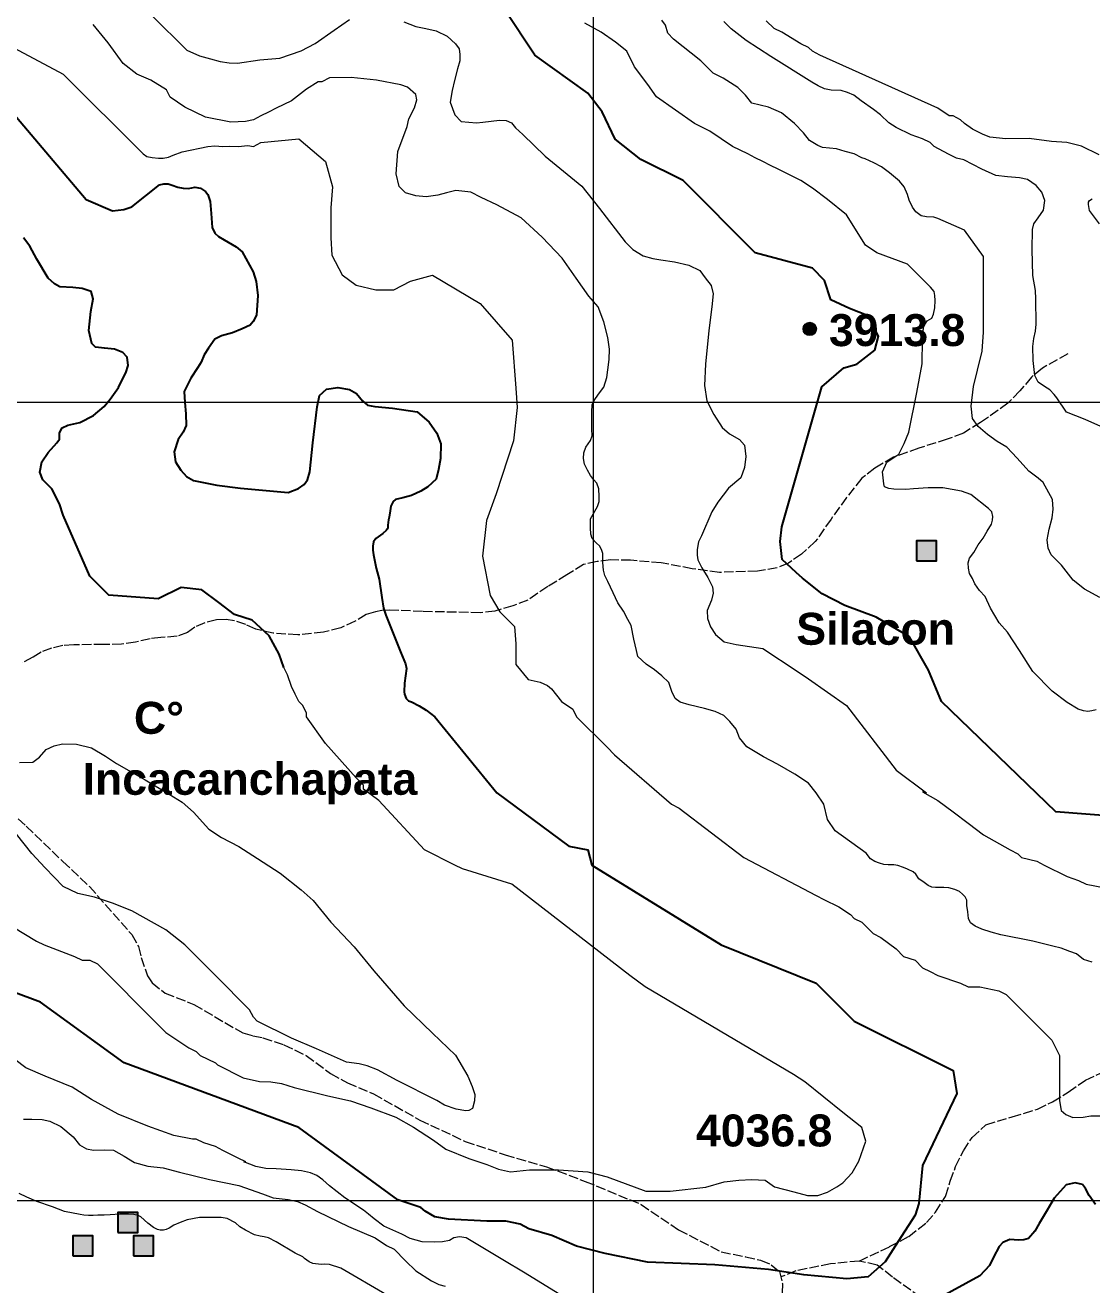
# Model space of a CAD drawing. Header units: metres. Extents: x 405809 to 420020, y 8257398 to 8272141.
# Drawn here: x 416289 to 417625, y 8261895 to 8263472 of the extents above; entities that cross this region are included whole.
import ezdxf

# ---------------------------------------------------------------- set-up
doc = ezdxf.new("R2010")
doc.units = ezdxf.units.M
doc.linetypes.add('ACAD_ISO02W100', pattern=[15, 12, -3])
for name, color, linetype, lineweight in [('CAMINOS1', 7, 'ACAD_ISO02W100', 5), ('COORDENADAS', 30, 'Continuous', 5), ('CURVAS MAESTRAS', 90, 'Continuous', 25), ('CURVAS SECUNDARIS', 46, 'Continuous', 9), ('PERIMETRO DE LA ISLA', 7, 'Continuous', 18), ('texto', 7, 'Continuous', 13)]:
    doc.layers.add(name, color=color, linetype=linetype, lineweight=lineweight)
doc.layers.add('CASAS', color=150, linetype='Continuous')
doc.layers.add('VIVIENDAS', color=1, linetype='Continuous')
doc.styles.add('CARLOS', font='arialbd.ttf', dxfattribs={"height": 48})

msp = doc.modelspace()

# ---------------------------------------------------------------- hatches: boundary and pattern name
at = {"layer": 'texto'}
h = msp.add_hatch(color=256, dxfattribs=at)
edge = h.paths.add_edge_path()
edge.add_arc((417271.3, 8263091.6), 8.37, 0, 360)
at = {"layer": 'VIVIENDAS'}
for points in [[(417405.1, 8262801.2), (417430.1, 8262801.2), (417430.1, 8262826.2), (417405.1, 8262826.2)], [(416404.7, 8261960.1), (416429.7, 8261960.1), (416429.7, 8261985.1), (416404.7, 8261985.1)], [(416348.3, 8261930.9), (416373.3, 8261930.9), (416373.3, 8261955.9), (416348.3, 8261955.9)], [(416424.2, 8261930.9), (416449.2, 8261930.9), (416449.2, 8261955.9), (416424.2, 8261955.9)]]:
    msp.add_hatch(color=256, dxfattribs=at).paths.add_polyline_path(points)

# ---------------------------------------------------------------- linework, layer by layer
at = {"layer": 'CAMINOS1'}
for points in [[(417594.5, 8263060.5), (417563, 8263042.7), (417549.2, 8263031.4), (417534.6, 8263014.1), (417519.5, 8262998.7), (417485.3, 8262974.3), (417463.8, 8262961.3), (417443.6, 8262953.4), (417407.8, 8262942.4), (417376.2, 8262931.1), (417352.9, 8262917.2), (417336.5, 8262904.6), (417317.5, 8262880.7), (417298, 8262853.6), (417278.3, 8262825.3), (417261, 8262809.7), (417244.6, 8262798.2), (417230.6, 8262792.5), (417205.9, 8262788.4), (417158.2, 8262786.7), (417124.2, 8262791.3), (417085, 8262798.7), (417047, 8262801.9), (417021.6, 8262802.4), (417005.2, 8262800.3), (416988.1, 8262796.6), (416967.2, 8262783.6), (416943.1, 8262768.9), (416918.1, 8262752.1), (416899.3, 8262744.8), (416876.9, 8262738.3), (416858.9, 8262736.2), (416786.4, 8262737.8), (416745.2, 8262739.5), (416735.1, 8262738.9), (416727.2, 8262737.5), (416715.8, 8262733.9), (416701.8, 8262725.6), (416683.9, 8262717.2), (416662.3, 8262711.9), (416630.1, 8262708.4), (416599.2, 8262710.7), (416577.3, 8262715.6), (416564.9, 8262721.3), (416550.6, 8262726.2), (416540.3, 8262727.6), (416528, 8262727.2), (416513.5, 8262723.7), (416501.2, 8262718.2), (416492, 8262711.4), (416478.9, 8262706.8), (416458.6, 8262705.1), (416445.3, 8262703.7), (416426.9, 8262699.4), (416409.4, 8262696.7), (416386.5, 8262696.5), (416349.5, 8262696.1), (416335.7, 8262695.2), (416321.6, 8262691.8), (416308.7, 8262686.9), (416298, 8262680.4), (416284.7, 8262673.4)], [(416257.7, 8262498.5), (416289.8, 8262468.9), (416335.7, 8262424.8), (416369, 8262393.4), (416422, 8262333.1), (416430.3, 8262318.3), (416433.9, 8262304.6), (416441.7, 8262281.3), (416447.6, 8262272.9), (416463.7, 8262259.9), (416499.9, 8262245.6), (416561.3, 8262209.9), (416573.8, 8262206.3), (416586.2, 8262204), (416612.4, 8262195.1), (416640.5, 8262181.8), (416670.8, 8262159.3), (416692.2, 8262147.4), (416724.9, 8262133.8), (416782.7, 8262100.9), (416839.5, 8262074.2), (416889.7, 8262057.5), (416941.4, 8262042.4), (416990.1, 8262024.1), (417060, 8261995.3), (417107.1, 8261963.4), (417160.5, 8261935.8), (417191, 8261929.7), (417209.7, 8261925.2), (417223.2, 8261919.6), (417233.3, 8261911), (417237.1, 8261896), (417236.7, 8261883.3)], [(417333.3, 8261924.3), (417371.3, 8261942.3), (417395.3, 8261955), (417417.5, 8261972.4), (417428.8, 8261985.5), (417441.3, 8262005.3), (417447.3, 8262024.2), (417454.1, 8262042.6), (417463.8, 8262062.3), (417474.6, 8262078.8), (417492, 8262095), (417524.8, 8262104.8), (417556.6, 8262114.5), (417575.6, 8262123.8), (417595.2, 8262135.9), (417616.6, 8262150.8), (417651.3, 8262167.1)], [(417659.6, 8261730), (417589.9, 8261766.7), (417508.6, 8261822.1), (417464.9, 8261855.1), (417410.3, 8261878.9), (417375.1, 8261904), (417355.8, 8261919.3), (417333.3, 8261924.3), (417297.4, 8261920.8), (417254, 8261911.9), (417235, 8261904.3)]]:
    msp.add_lwpolyline(points, dxfattribs=at)
at = {"layer": 'CASAS'}
msp.add_lwpolyline([(416612.5, 8262667.8), (416606.9, 8262684.2), (416594.2, 8262707.3), (416572.9, 8262726.8), (416550.7, 8262733.9), (416531.2, 8262749), (416509.9, 8262764.9), (416483.9, 8262767.8), (416455.3, 8262753.5), (416393.4, 8262758.3), (416369.6, 8262782.1), (416336.2, 8262858.3), (416331.5, 8262872.6), (416321.9, 8262891.6), (416310.8, 8262902.7), (416306.8, 8262912.2), (416309.3, 8262925.2), (416317.3, 8262937.1), (416328.3, 8262949.1), (416331.4, 8262953.7), (416331.7, 8262961.4), (416334.7, 8262967.6), (416342.1, 8262971.3), (416357, 8262974.3), (416374.2, 8262983.4), (416387.4, 8262994.4), (416394.9, 8263003.5), (416405.5, 8263018.4), (416409.1, 8263026.4), (416414.5, 8263036.8), (416417.7, 8263045.9), (416416.4, 8263056.3), (416411, 8263062), (416400.6, 8263066.4), (416388, 8263067.4), (416376.6, 8263068.9), (416371.9, 8263073.4), (416368.1, 8263089.7), (416370.7, 8263113.4), (416373.9, 8263129.4), (416371.4, 8263138.4), (416359.8, 8263142.2), (416348.3, 8263143.4), (416331.9, 8263144.5), (416325.4, 8263148.1), (416317.3, 8263155.3), (416303, 8263179), (416294.4, 8263195.5), (416286.5, 8263205.9)], dxfattribs=at)
at = {"layer": 'COORDENADAS'}
for p, q in [((417000, 8271350), (417000, 8257550)), ((406200, 8263000), (419600, 8263000)), ((406200, 8262000), (419600, 8262000))]:
    msp.add_line(p, q, dxfattribs=at)
at = {"layer": 'CURVAS MAESTRAS'}
for points in [[(417703.3, 8262477.3), (417579.4, 8262486.8), (417436.5, 8262624.9), (417420, 8262664.2), (417396.4, 8262706.2), (417354.4, 8262730.5), (417315.4, 8262745.2), (417286.7, 8262759.8), (417262.4, 8262779.7), (417254.3, 8262786.7), (417236.6, 8262802.8), (417234.4, 8262825.6), (417236.5, 8262844), (417286.5, 8263019.3), (417314.2, 8263042.9), (417330.5, 8263047.5), (417352.7, 8263065), (417357.4, 8263082.5), (417344.5, 8263108.1), (417321.2, 8263117.4), (417297.9, 8263127.9), (417289.7, 8263152.4), (417274.6, 8263167.9), (417203.1, 8263187), (417112.6, 8263277.5), (417059.8, 8263303.7), (417027.7, 8263329.5), (417011.1, 8263363.6), (416993.5, 8263387), (416926.9, 8263434.6), (416888.8, 8263491.8)], [(416273.2, 8263362.4), (416364.8, 8263253.6), (416398.1, 8263239.4), (416412.3, 8263241.3), (416422.1, 8263244.5), (416456.9, 8263272), (416462.2, 8263273.3), (416467.5, 8263273.2), (416472.8, 8263271.9), (416479.9, 8263269.3), (416486.5, 8263267.9), (416492.6, 8263267.7), (416497.2, 8263268.4), (416501.2, 8263269), (416508.2, 8263268.1), (416514.3, 8263263.9), (416517.2, 8263260), (416520.1, 8263251.2), (416521.4, 8263236.4), (416522.7, 8263218.9), (416526, 8263211.8), (416530.5, 8263207.3), (416537.6, 8263203.4), (416552.9, 8263194.5), (416560.2, 8263188.4), (416574.1, 8263163.2), (416577.7, 8263151), (416579.8, 8263133.4), (416578.1, 8263109), (416574.1, 8263100.9), (416570.4, 8263096.4), (416560.2, 8263091.9), (416548.3, 8263086.8), (416534.4, 8263082.9), (416526.2, 8263078.8), (416518, 8263067.6), (416512.9, 8263059.4), (416508.8, 8263050.2), (416504.7, 8263043.5), (416496, 8263030.2), (416487.8, 8263013.1), (416488.5, 8262999.5), (416489.6, 8262985.5), (416490, 8262970.8), (416486.4, 8262962.2), (416480.3, 8262953.3), (416475.3, 8262937.9), (416477, 8262925.2), (416483.5, 8262914.8), (416490.8, 8262906.9), (416499.5, 8262901.9), (416528.8, 8262896), (416558.2, 8262892.2), (416617.8, 8262886.9), (416631.1, 8262892), (416638.1, 8262897), (416642.3, 8262902.7), (416645, 8262912.6), (416648.9, 8262948.8), (416654.5, 8262994), (416657.1, 8263008.4), (416665.8, 8263016.3), (416680.1, 8263018.3), (416694.8, 8263015.9), (416703.5, 8263010.7), (416711, 8263001.6), (416717.4, 8262996.1), (416726.5, 8262994.5), (416748.7, 8262992.5), (416779.4, 8262987.7), (416794.8, 8262975), (416804, 8262961), (416809.1, 8262947.6), (416808.7, 8262929.3), (416806.4, 8262915.5), (416803.3, 8262903.6), (416793.1, 8262894), (416784, 8262888.4), (416772.3, 8262883.1), (416761.4, 8262880.3), (416752.4, 8262878), (416749.5, 8262875.6), (416747.7, 8262872.2), (416746.7, 8262869.6), (416745.8, 8262863.9), (416744.4, 8262855.8), (416743.7, 8262852.7), (416742.9, 8262845.7), (416742.7, 8262842.6), (416741.9, 8262841), (416740.7, 8262839.3), (416736.5, 8262835.6), (416727.8, 8262829), (416725, 8262825), (416723.9, 8262819.4), (416723.9, 8262814.7), (416724.7, 8262808.8), (416728.3, 8262792.1), (416731.8, 8262778.1), (416735.3, 8262755.2), (416737.2, 8262741.9), (416740.2, 8262733), (416758.7, 8262687.1), (416764.9, 8262672.1), (416766.1, 8262666.3), (416763.6, 8262648.1), (416763.3, 8262637.1), (416763.7, 8262634.2), (416765.8, 8262628.7), (416768.6, 8262626), (416772.4, 8262624.5), (416781.9, 8262619.5), (416790.9, 8262614.4), (416801.7, 8262605.8), (416879.2, 8262510.6), (416969.7, 8262443.9), (416993.5, 8262439.1), (416998.3, 8262420.1), (417160.3, 8262320.1), (417279.3, 8262272.4), (417327, 8262224.8), (417450.8, 8262162.9), (417455.6, 8262134.3), (417412.7, 8262043.8), (417407.9, 8261996.2), (417403.2, 8261981.9), (417382.1, 8261948.6), (417365.8, 8261923.1), (417344.4, 8261904.7), (417317.8, 8261901.8), (417263.8, 8261907), (417219.5, 8261913.6), (417152.6, 8261919.5), (417067.9, 8261922.8), (417015.2, 8261933.6), (416979.3, 8261943.1), (416948.2, 8261956.3), (416919.5, 8261964.6), (416908.7, 8261970.6), (416890.8, 8261974.2), (416866.9, 8261974.2), (416819, 8261976.6), (416801.7, 8261979.5), (416789.6, 8261986.6), (416784, 8261991.4)], [(416784, 8261991.4), (416755.4, 8262000.9), (416631.5, 8262091.4), (416412.4, 8262172.4), (416307.6, 8262248.6), (416140.9, 8262310.5)], [(417612.8, 8262020), (417603.9, 8262022.1), (417592.6, 8262019.7), (417577.5, 8262002.9), (417568.9, 8261988.1), (417558.8, 8261971.4), (417553.2, 8261961.5), (417545.4, 8261952.6), (417539.5, 8261950.8), (417532.7, 8261950.5), (417521.9, 8261951.2), (417513.4, 8261947.6), (417508.8, 8261942.6), (417501.7, 8261929), (417496.5, 8261918.7), (417484.2, 8261905.7), (417431.9, 8261876.9)], [(417629.3, 8261995), (417621.2, 8262006.3), (417616.6, 8262015.1), (417612.8, 8262020)]]:
    msp.add_lwpolyline(points, dxfattribs=at)
at = {"layer": 'CURVAS SECUNDARIS'}
for points in [[(416447, 8263484.3), (416490.9, 8263440.9), (416506.8, 8263433.7), (416520.6, 8263429.8), (416532.7, 8263426.7), (416544, 8263424.9), (416554.6, 8263424.4), (416582.4, 8263428.6), (416607.5, 8263430.7), (416634.1, 8263440.1), (416651.9, 8263449), (416675.5, 8263465.7), (416694.9, 8263479.3)], [(416762.7, 8263476.2), (416777.9, 8263470.4), (416790.4, 8263467.8), (416803.5, 8263465), (416817.2, 8263458.4), (416827.5, 8263448.9), (416832.1, 8263442.4), (416832.9, 8263435.2), (416832.9, 8263427.5), (416830.1, 8263417.3), (416826.4, 8263402.7), (416823.5, 8263390.3), (416821, 8263375.6), (416826.8, 8263359.9), (416834.5, 8263351.5), (416853.9, 8263349.7), (416861.9, 8263350.8), (416882.7, 8263353), (416891.1, 8263352.6), (416897.7, 8263349.7), (416902.8, 8263343.5), (416911.9, 8263335.3), (416940.1, 8263308.2), (416986, 8263270.6), (417008, 8263242.5), (417040.1, 8263200.9), (417049.9, 8263191.1), (417062.8, 8263183.4), (417074.6, 8263179.8), (417084.9, 8263178.3), (417101.9, 8263175.7), (417119.9, 8263171.6), (417133.8, 8263164.9), (417140.5, 8263155.7), (417147.7, 8263145.9), (417150.2, 8263135.7), (417148.5, 8263119.4), (417145, 8263089.6), (417140.9, 8263047.5), (417139.5, 8263021), (417142.4, 8263001.6), (417151.1, 8262984.6), (417161.5, 8262968.3), (417171, 8262960.3), (417183.4, 8262953.1), (417189.8, 8262946.2), (417191.4, 8262931.7), (417189.8, 8262918), (417184.9, 8262905.2), (417169.6, 8262892.3), (417156, 8262874.7), (417148.7, 8262862.6), (417135.8, 8262832.4), (417132.1, 8262825.1), (417130.1, 8262815.3), (417130.1, 8262808.2), (417131.2, 8262802.6), (417136.1, 8262792.4), (417143.7, 8262780.2), (417149.4, 8262768.7), (417150.3, 8262760.7), (417148.1, 8262751.9), (417142.8, 8262739), (417143.2, 8262728.9), (417147.2, 8262718.7), (417153.4, 8262708.9), (417164.1, 8262699.6), (417179.3, 8262696.4), (417212.6, 8262691.6), (417255.5, 8262663), (417269.8, 8262653.5), (417317.4, 8262620.1), (417379.4, 8262539.2), (417417.5, 8262510.6), (417412.4, 8262511.8), (417431.8, 8262501.1), (417450.8, 8262486.8), (417469.9, 8262472.5), (417488.9, 8262458.2), (417522.3, 8262439.1), (417531.8, 8262434.4), (417536.5, 8262429.6), (417555.6, 8262424.9), (417565.1, 8262420.1), (417593.7, 8262405.8), (417608, 8262401), (417617.5, 8262396.3), (417641.3, 8262391.5)], [(417630.3, 8262614.5), (417624.6, 8262613.2), (417619.7, 8262612.4), (417614.3, 8262613.2), (417607.7, 8262615.3), (417593.8, 8262623.6), (417575.1, 8262638), (417550.8, 8262662.5), (417533.9, 8262689), (417519.1, 8262711.8), (417508.8, 8262723.5), (417497.8, 8262741.9), (417491.2, 8262756.6), (417484.1, 8262763.9), (417478.3, 8262772.3), (417475, 8262779.2), (417471.5, 8262785.4), (417470, 8262792), (417469.7, 8262798.7), (417471.5, 8262804.5), (417476.7, 8262811.5), (417482.2, 8262821.4), (417488.5, 8262829.7), (417493.6, 8262838.5), (417499.1, 8262847.3), (417500.3, 8262852.1), (417500.6, 8262856.9), (417499.5, 8262862.4), (417495.1, 8262866.8), (417473.2, 8262884.2), (417461.5, 8262888.4), (417437.9, 8262892.6), (417419.8, 8262892.8), (417401.2, 8262891.4), (417391.8, 8262890.5), (417376.8, 8262890.8), (417370.6, 8262891.9), (417365, 8262894), (417364.1, 8262897.5), (417362.6, 8262912.7), (417368, 8262924.8), (417382.8, 8262934.9), (417389.5, 8262948.3), (417395.6, 8262962.5), (417405.3, 8263012.2), (417412.2, 8263048), (417412.7, 8263078), (417413.2, 8263089.4), (417414.4, 8263095.1), (417418.6, 8263101.7), (417424.3, 8263105.3), (417426.4, 8263110.3), (417428.2, 8263118.1), (417428.5, 8263127.3), (417428.2, 8263133.6), (417427, 8263138.7), (417422.5, 8263144.1), (417413.2, 8263153), (417407.9, 8263158.4), (417393.6, 8263172.7), (417355.5, 8263187), (417341.3, 8263196.5), (417317.4, 8263234.6), (417293.6, 8263253.6), (417274.6, 8263267.9), (417260.3, 8263277.5), (417250.8, 8263282.2), (417231.7, 8263291.8), (417222.2, 8263296.5), (417212.6, 8263301.3), (417203.1, 8263306), (417193.6, 8263310.8), (417174.5, 8263320.3), (417146, 8263339.4), (417126.9, 8263348.9), (417079.3, 8263382.3), (417068.6, 8263397.8), (417051.8, 8263420), (417042, 8263439.5), (417027.9, 8263450.9), (417010, 8263463.4), (416989.7, 8263474.8)], [(417634.5, 8262755.2), (417615.7, 8262765.9), (417601.4, 8262776.9), (417586.7, 8262795.9), (417573.7, 8262808.9), (417570, 8262817), (417568.9, 8262827.5), (417571.1, 8262840.7), (417574.9, 8262855), (417576.1, 8262866), (417575.5, 8262878.1), (417563.9, 8262899.3), (417557.3, 8262904.8), (417545.7, 8262913.6), (417531.3, 8262929.6), (417518, 8262943.5), (417505.9, 8262950.7), (417494.1, 8262959.5), (417482.2, 8262969.5), (417475.3, 8262979.5), (417473.5, 8262995.1), (417476.6, 8263019.5), (417481.6, 8263040.1), (417487.2, 8263063.8), (417489.1, 8263087.5), (417488.9, 8263172.7), (417488.9, 8263182.2), (417465.1, 8263215.5), (417431.8, 8263229.8), (417426.6, 8263231.5), (417417.5, 8263231.9), (417411.1, 8263233.1), (417404.4, 8263238.5), (417400.1, 8263244.3), (417396, 8263253.1), (417393.7, 8263260.2), (417389.7, 8263269.6), (417383.6, 8263276.9), (417371.4, 8263287.2), (417361.3, 8263294.7), (417351.8, 8263299.5), (417340.6, 8263304.6), (417336.5, 8263306), (417327, 8263310.8), (417315.9, 8263313.8), (417304.7, 8263317.4), (417287.5, 8263319), (417281.5, 8263321.4), (417271.1, 8263327.8), (417263.5, 8263337.4), (417252.3, 8263349), (417235.9, 8263362.2), (417219.5, 8263369.4), (417198.6, 8263374.4), (417190.9, 8263384.3), (417181.3, 8263393.9), (417162.9, 8263405.9), (417150.5, 8263411.9), (417134.9, 8263427.5), (417100.8, 8263454.4), (417093.4, 8263461.9), (417090.6, 8263472), (417086.1, 8263478.4)], [(417636, 8262969.5), (417616.5, 8262978.2), (417592.8, 8262987.4), (417580.7, 8263005.2), (417577.6, 8263009.4), (417572.2, 8263015.2), (417565.3, 8263019.7), (417557.4, 8263025.1), (417553.3, 8263033.4), (417551.1, 8263052), (417550.7, 8263069.8), (417551.9, 8263079.7), (417554, 8263088.8), (417555, 8263097.8), (417554.4, 8263129.4), (417554, 8263139.8), (417550.6, 8263158.6), (417549.8, 8263191.1), (417550.5, 8263216.3), (417552.2, 8263223.3), (417557.3, 8263230.8), (417564.3, 8263240.5), (417566, 8263252.4), (417562.1, 8263263), (417554.8, 8263271.3), (417544.2, 8263278.6), (417534.2, 8263281), (417519.2, 8263282), (417504.6, 8263283.9), (417486.9, 8263291.9), (417464.5, 8263303.3), (417455.1, 8263305.5), (417445.3, 8263310.5), (417427, 8263320.3), (417422.2, 8263325.1), (417412.7, 8263329.9), (417398.4, 8263334.6), (417379.4, 8263344.1), (417370.3, 8263349.7), (417360.1, 8263359.9), (417351.3, 8263366.6), (417335.9, 8263377.4), (417326.4, 8263384.6), (417318.6, 8263387.8), (417310.5, 8263390.1), (417298.3, 8263390.8), (417289.6, 8263392.4), (417282, 8263396.1), (417274.1, 8263400.7), (417222.5, 8263432.9), (417191.8, 8263452.7), (417173, 8263467.4), (417163.6, 8263476.8)], [(417625, 8262298.6), (417614.1, 8262301.8), (417605.5, 8262308.9), (417597.3, 8262312.1), (417586.4, 8262316), (417575.9, 8262318.7), (417550.8, 8262324.8), (417510.5, 8262333), (417498.5, 8262336.2), (417486.9, 8262340.1), (417478.4, 8262343.6), (417472.5, 8262348), (417470.3, 8262353.4), (417469.3, 8262361.7), (417468.3, 8262369.4), (417467.9, 8262376.2), (417465.9, 8262380.6), (417462.5, 8262383.8), (417458.9, 8262386.9), (417453.2, 8262389.4), (417445.4, 8262391.6), (417439.3, 8262392.1), (417428.8, 8262392.1), (417424.4, 8262392.7), (417419.7, 8262394.5), (417414.6, 8262398.5), (417408, 8262403), (417404.2, 8262408.9), (417400.7, 8262411.8), (417393.6, 8262415.1), (417388.6, 8262417.1), (417381.8, 8262419.5), (417376.8, 8262420.4), (417369.4, 8262420.7), (417364.2, 8262420.9), (417358.9, 8262422.4), (417352.7, 8262424.6), (417347.5, 8262428), (417341.9, 8262434.9), (417303.1, 8262463), (417293.6, 8262477.3), (417288.9, 8262496.3), (417279.3, 8262510.6), (417269.7, 8262522.8), (417252.8, 8262534), (417231, 8262546.6), (417213.5, 8262555.8), (417192.4, 8262568.4), (417183.3, 8262579.6), (417179.1, 8262590.4), (417171.4, 8262600.2), (417163.7, 8262607.5), (417152.9, 8262612.7), (417139.6, 8262616.2), (417120.1, 8262620.7), (417109.2, 8262624.3), (417102.9, 8262628.9), (417098.4, 8262637.6), (417094.9, 8262648.7), (417086.1, 8262657.1), (417076.7, 8262664.8), (417066.5, 8262671.9), (417056, 8262681.6), (417054.3, 8262689), (417051.1, 8262703.2), (417047.7, 8262720.3), (417043.6, 8262727.9), (417038.1, 8262738.1), (417031, 8262748.7), (417025.1, 8262761.3), (417018.5, 8262775.4), (417014.8, 8262782.7), (417012.8, 8262789.4), (417012, 8262799.3), (417012, 8262810.3), (417010.4, 8262815.6), (417008.1, 8262819.9), (417004, 8262823.4), (416998.6, 8262829.3), (416997.1, 8262834.6), (416996.5, 8262842.5), (416996.5, 8262853.7), (417005.3, 8262869.1), (417007.4, 8262875.7), (417007.4, 8262882), (417007.1, 8262891.2), (417004.5, 8262898.5), (417000.4, 8262903.2), (416996.6, 8262907.9), (416993.1, 8262914.9), (416989, 8262922.2), (416988, 8262929.4), (416988.4, 8262936.4), (416990.9, 8262943.5), (416996.6, 8262952.1), (416998.8, 8262957.7), (416998.5, 8262966), (416998.2, 8262988), (416998.8, 8262996.8), (417001.3, 8263002.2), (417006.7, 8263010.1), (417013.4, 8263018.6), (417017.2, 8263031), (417018.5, 8263040.4), (417020.1, 8263053.3), (417020.6, 8263066.3), (417018.5, 8263081.1), (417013.3, 8263100.4), (417006.1, 8263119.2), (416994.8, 8263132.5), (416978.7, 8263155.1), (416961.4, 8263180.4), (416936, 8263206.4), (416910, 8263231), (416879.5, 8263246.9), (416859.7, 8263256.2), (416846.7, 8263263), (416828, 8263265.2), (416816.5, 8263262), (416805.4, 8263259.1), (416791, 8263257.3), (416778.1, 8263258.4), (416765.1, 8263262), (416756.9, 8263270.2), (416753.3, 8263286), (416755.4, 8263313.8), (416767, 8263345.3), (416769.3, 8263354.6), (416776.3, 8263368.5), (416779.2, 8263378.7), (416777.8, 8263385.1), (416767.3, 8263394.6), (416759.2, 8263397.2), (416728.5, 8263403.4), (416697, 8263406.7), (416669.6, 8263406.1), (416660.1, 8263401.3), (416655.4, 8263401.3), (416641.1, 8263391.8), (416622, 8263377.5), (416612.5, 8263372.7), (416603, 8263368), (416593.4, 8263363.2), (416583.9, 8263358.4), (416574.4, 8263353.7), (416564.5, 8263351.6), (416546, 8263350.8), (416514.4, 8263356.9), (416488.5, 8263369.2), (416470, 8263382), (416465.5, 8263391), (416446, 8263403.1), (416428.5, 8263410.8), (416411.4, 8263424.2), (416392.6, 8263450), (416373.8, 8263472.9)], [(416255.3, 8263453.7), (416336.2, 8263410.8), (416436.3, 8263310.8), (416441.1, 8263307.8), (416447.8, 8263306.2), (416455.4, 8263305.4), (416461.2, 8263305.4), (416468.1, 8263306.6), (416474.1, 8263309.1), (416485.2, 8263313.3), (416517.2, 8263320.3), (416526, 8263321), (416536.3, 8263320.3), (416545, 8263320.7), (416555.3, 8263320.3), (416567.4, 8263321.3), (416574.4, 8263320.3), (416583.9, 8263325.1), (416631.5, 8263329.9), (416664.9, 8263301.3), (416673.6, 8263269.7), (416671.4, 8263243.4), (416671.4, 8263225.3), (416671.4, 8263205.8), (416672.8, 8263184.1), (416685.8, 8263159.6), (416703.2, 8263146.6), (416727.8, 8263140.8), (416750.2, 8263140.8), (416771.2, 8263151.6), (416798.6, 8263158.8), (416798.6, 8263158.8), (416798.6, 8263158.8), (416858.6, 8263123.5), (416898.5, 8263077.5), (416903.2, 8263017.6), (416904.7, 8262993.1), (416900.1, 8262951.6), (416878.6, 8262885.3), (416866.3, 8262851.6), (416861.6, 8262807), (416870.9, 8262757.9), (416883.2, 8262737.2), (416901.6, 8262718.8), (416903.2, 8262697.3), (416903.2, 8262671.2), (416918.5, 8262652.8), (416933.6, 8262649.2), (416942.7, 8262645.3), (416947.7, 8262641), (416960.2, 8262624.9), (416974.5, 8262615.4), (416979.3, 8262605.9), (417017.4, 8262567.8), (417026.9, 8262558.2), (417098.3, 8262496.3), (417107.9, 8262491.5), (417188.8, 8262429.6), (417279.3, 8262382), (417288.9, 8262377.2), (417307.9, 8262367.7), (417322.2, 8262358.2), (417327, 8262353.4), (417336.5, 8262348.6), (417350.8, 8262334.4), (417360.3, 8262329.6), (417379.4, 8262315.3), (417388.9, 8262305.8), (417403.2, 8262301), (417412.7, 8262291.5), (417422.2, 8262286.7), (417431.8, 8262282), (417460.3, 8262272.4), (417469.9, 8262267.7), (417474.6, 8262267.7), (417484.2, 8262267.7), (417508, 8262262.9), (417517.5, 8262258.1), (417574.7, 8262201), (417584.2, 8262181.9), (417584.2, 8262124.8), (417586.2, 8262113), (417592.3, 8262107.8), (417600.8, 8262104), (417613.9, 8262104.3), (417623.4, 8262106.3), (417652.6, 8262106)], [(416231.4, 8262367.7), (416302.9, 8262324.8), (416312.4, 8262320.1), (416350.5, 8262305.8), (416360, 8262301), (416369.6, 8262301), (416379.1, 8262296.3), (416455.3, 8262220), (416464.8, 8262210.5), (416493.4, 8262191.5), (416502.9, 8262186.7), (416507.7, 8262181.9), (416517.2, 8262177.2), (416526.8, 8262172.4), (416529.5, 8262170.1), (416561.4, 8262153.8), (416582, 8262149), (416596.4, 8262148.7), (416609.5, 8262146.7), (416625.4, 8262141.7), (416667.8, 8262131), (416696, 8262124.8), (416721.4, 8262116.3), (416753, 8262104.5), (416775, 8262092.1), (416800.1, 8262075.6), (416815.3, 8262064.3), (416844.1, 8262052.5), (416866.7, 8262045.1), (416881.4, 8262039.5), (416896.6, 8262036.1), (416920.1, 8262038.4), (416956.6, 8262038.6), (416993.4, 8262036.1), (417017.6, 8262029.7), (417065.9, 8262012), (417096.4, 8262012), (417141, 8262017), (417164.1, 8262023.4), (417182.5, 8262025.4), (417198.9, 8262026.4), (417215.4, 8262025.4), (417227.3, 8262017.4), (417251.2, 8262011), (417268.6, 8262006.5), (417281.5, 8262006.5), (417293.5, 8262010.5), (417305.4, 8262017.4), (417312.9, 8262022.4), (417324.3, 8262034.8), (417333, 8262049.2), (417341.5, 8262074.5), (417336.5, 8262091.4), (417312.7, 8262110.5), (417265, 8262148.6), (417250.8, 8262158.1), (417065, 8262267.7), (417045.9, 8262282), (416898.3, 8262396.3), (416836.4, 8262415.3), (416826.8, 8262420.1), (416788.7, 8262439.1), (416731.6, 8262501.1), (416712.5, 8262515.4), (416712.5, 8262520.1), (416703, 8262529.6), (416664.9, 8262572.5), (416641.1, 8262605.9), (416641.1, 8262610.6), (416636.3, 8262620.1), (416631.5, 8262624.9), (416626.8, 8262634.4), (416622, 8262644), (416617.3, 8262658.3), (416612.5, 8262667.8), (416606.9, 8262684.2), (416594.2, 8262707.3), (416572.9, 8262726.8), (416550.7, 8262733.9), (416531.2, 8262749), (416509.9, 8262764.9), (416483.9, 8262767.8), (416455.3, 8262753.5), (416393.4, 8262758.3), (416369.6, 8262782.1), (416336.2, 8262858.3), (416331.5, 8262872.6), (416321.9, 8262891.6), (416310.8, 8262902.7), (416306.8, 8262912.2), (416309.3, 8262925.2), (416317.3, 8262937.1), (416328.3, 8262949.1), (416331.4, 8262953.7), (416331.7, 8262961.4), (416334.7, 8262967.6), (416342.1, 8262971.3), (416357, 8262974.3), (416374.2, 8262983.4), (416387.4, 8262994.4), (416394.9, 8263003.5), (416405.5, 8263018.4), (416409.1, 8263026.4), (416414.5, 8263036.8), (416417.7, 8263045.9), (416416.4, 8263056.3), (416411, 8263062), (416400.6, 8263066.4), (416388, 8263067.4), (416376.6, 8263068.9), (416371.9, 8263073.4), (416368.1, 8263089.7), (416370.7, 8263113.4), (416373.9, 8263129.4), (416371.4, 8263138.4), (416359.8, 8263142.2), (416348.3, 8263143.4), (416331.9, 8263144.5), (416325.4, 8263148.1), (416317.3, 8263155.3), (416303, 8263179), (416294.4, 8263195.5), (416286.5, 8263205.9)], [(416281.5, 8262548.5), (416298, 8262548.9), (416306.4, 8262555.2), (416314.9, 8262564.9), (416325, 8262569.6), (416335.1, 8262572.1), (416352.9, 8262571.7), (416371.6, 8262567), (416389, 8262556.5), (416402.9, 8262547.6), (416438.8, 8262527), (416469, 8262509.1), (416485, 8262499), (416499.4, 8262486.3), (416518.4, 8262465.3), (416534.5, 8262454.6), (416556, 8262443.4), (416579.5, 8262428.4), (416608, 8262410.2), (416634.2, 8262389.3), (416649.2, 8262376), (416671.5, 8262348.6), (416700.6, 8262317.8), (416725.4, 8262287.9), (416763.4, 8262243.9), (416798.6, 8262209.6), (416827.7, 8262182.2), (416843.2, 8262155.7), (416848.6, 8262143), (416852, 8262133), (416851.3, 8262125), (416848.8, 8262115.5), (416844.4, 8262112.8), (416840.4, 8262112.2), (416828.3, 8262114.5), (416813.7, 8262119.3), (416804, 8262125.5), (416754.7, 8262150.4), (416729.9, 8262163.7), (416717, 8262168.6), (416707.1, 8262171.3), (416691.1, 8262173.2), (416653.3, 8262190), (416622.3, 8262203.3), (416579.1, 8262224.8)], [(416579.1, 8262224.8), (416574.4, 8262229.6), (416569.6, 8262239.1), (416526.8, 8262282), (416517.2, 8262291.5), (416488.6, 8262320.1), (416464.8, 8262339.1), (416422, 8262362.9), (416398.1, 8262372.5), (416375.4, 8262379.9), (416354.4, 8262384.8), (416336.2, 8262393.2), (416313.4, 8262416.9), (416296.9, 8262434.6), (416277.8, 8262458.8)], [(416974.5, 8261872.3), (416912.6, 8261910.4), (416888.8, 8261924.7), (416841.1, 8261953.3), (416832.4, 8261954.8), (416825.5, 8261953.3), (416820.1, 8261950), (416811.4, 8261948.2), (416800.7, 8261947.9), (416785.7, 8261948.4), (416770.9, 8261952.5), (416760.4, 8261957.8), (416737.8, 8261967.8), (416725.6, 8261977), (416718.5, 8261982.8), (416712.3, 8261988.2), (416689.1, 8262003.5), (416669.9, 8262018.6), (416661.4, 8262026), (416654, 8262031.5), (416645.9, 8262034.8), (416634.5, 8262037.3), (416621.6, 8262038.6), (416603.1, 8262039.6), (416590.2, 8262040.3), (416577.5, 8262042.8), (416562.6, 8262048.7), (416564.9, 8262048.6), (416555.3, 8262053.3), (416536.3, 8262062.9), (416526.8, 8262067.6), (416512.5, 8262072.4), (416502.9, 8262077.1), (416498.2, 8262077.1), (416474.9, 8262081.5), (416442, 8262093.3), (416405.1, 8262108.4), (416371.5, 8262126.8), (416347.2, 8262142), (416313.6, 8262155.7), (416289.2, 8262166.4), (416275.4, 8262176.9)], [(416286.5, 8262101.8), (416297, 8262101.9), (416309.9, 8262101.4), (416319.6, 8262099.3), (416333, 8262092.9), (416348.7, 8262079.8), (416356.7, 8262069.7), (416365.5, 8262064.7), (416374.3, 8262063.3), (416387.7, 8262063.7), (416399.3, 8262063.2), (416412.7, 8262055.8), (416425.6, 8262047.5), (416442.3, 8262042.9), (416461.2, 8262041.1), (416481.7, 8262035.6), (416519.6, 8262026.5), (416556.3, 8262018.9), (416585.8, 8262008.3), (416599.2, 8262003.6), (416618.1, 8262001.5), (416629.8, 8261998.9), (416639.4, 8261994.7), (416654.7, 8261986.2), (416693.5, 8261967.6), (416726.8, 8261953.3), (416741.1, 8261943.8), (416750.6, 8261939), (416764.9, 8261924.7), (416777.8, 8261912.1), (416797.4, 8261899.7), (416806.7, 8261894.7), (416814.6, 8261892.8)], [(416741.1, 8261881.9), (416683.9, 8261915.2), (416669.6, 8261920), (416663.6, 8261920.3), (416659.9, 8261919.9), (416652.1, 8261920.6), (416649, 8261921.2), (416644.4, 8261923.5), (416638.5, 8261927.3), (416636.3, 8261929.5), (416626.8, 8261934.3), (416603, 8261948.5), (416593.4, 8261953.3), (416588.1, 8261954.8), (416582.9, 8261955.3), (416575.8, 8261957.2), (416564.7, 8261963.1), (416557.5, 8261967.3), (416552.1, 8261972.3), (416541.6, 8261977.5), (416534.2, 8261979), (416521.3, 8261979), (416507, 8261978.7), (416491.4, 8261975.7), (416482.6, 8261972.6), (416474.8, 8261969.3), (416468.9, 8261965.5), (416465.3, 8261963.8), (416461.6, 8261963.1), (416457.8, 8261962.9), (416454.1, 8261963.8), (416449.4, 8261966.2), (416442.3, 8261971.9), (416433.3, 8261979.5), (416429.9, 8261981.4), (416424.7, 8261982.6), (416418, 8261983.1), (416407.3, 8261982.9), (416395.2, 8261982.2), (416387.5, 8261981.9), (416379.6, 8261981.6), (416373.7, 8261981.3), (416367.9, 8261981.5), (416361.9, 8261981.9), (416357.4, 8261982.6), (416337.8, 8261986.5), (416322.9, 8261992), (416303.2, 8261998.7), (416290.5, 8262004.3), (416280.9, 8262008.8)]]:
    msp.add_lwpolyline(points, dxfattribs=at)
at = {"layer": 'PERIMETRO DE LA ISLA'}
for points in [[(417633.8, 8263309.7), (417611.9, 8263320.5), (417593.4, 8263325.1), (417574, 8263326.6), (417546, 8263330.1), (417516.9, 8263329.6), (417497, 8263331.8), (417487.7, 8263335.6), (417475, 8263341.7), (417465.1, 8263348.9), (417460.3, 8263353.7), (417450.8, 8263358.4), (417446, 8263358.4), (417431.8, 8263368), (417284.1, 8263434.6), (417274.6, 8263439.4), (417269.8, 8263444.2), (417260.3, 8263448.9), (417236.5, 8263463.2), (417226.9, 8263468), (417216.8, 8263477.6)], [(417634.2, 8263223.3), (417621.7, 8263239.8), (417620.4, 8263247.3), (417620.5, 8263250.3), (417621.8, 8263252.7), (417624.9, 8263254.8)]]:
    msp.add_lwpolyline(points, dxfattribs=at)
at = {"layer": 'texto'}
msp.add_circle((417271.3, 8263091.6), 8.37, dxfattribs=at)
at = {"layer": 'VIVIENDAS'}
for points in [[(417405.1, 8262801.2), (417430.1, 8262801.2), (417430.1, 8262826.2), (417405.1, 8262826.2)], [(416404.7, 8261960.1), (416429.7, 8261960.1), (416429.7, 8261985.1), (416404.7, 8261985.1)], [(416348.3, 8261930.9), (416373.3, 8261930.9), (416373.3, 8261955.9), (416348.3, 8261955.9)], [(416424.2, 8261930.9), (416449.2, 8261930.9), (416449.2, 8261955.9), (416424.2, 8261955.9)]]:
    msp.add_lwpolyline(points, close=True, dxfattribs=at)

# ---------------------------------------------------------------- texts
at = {"layer": 'texto', "style": 'CARLOS'}
for s, p in [('3913.8', (417295.4, 8263070.2)), ('Silacon', (417254.5, 8262696.1)), ('C°', (416424.8, 8262584.6)), ('Incacanchapata', (416360.5, 8262508.2)), ('4036.8', (417128.8, 8262067.8))]:
    msp.add_text(s, height=40, dxfattribs=at).set_placement(p)

doc.saveas('drawing.dxf')
